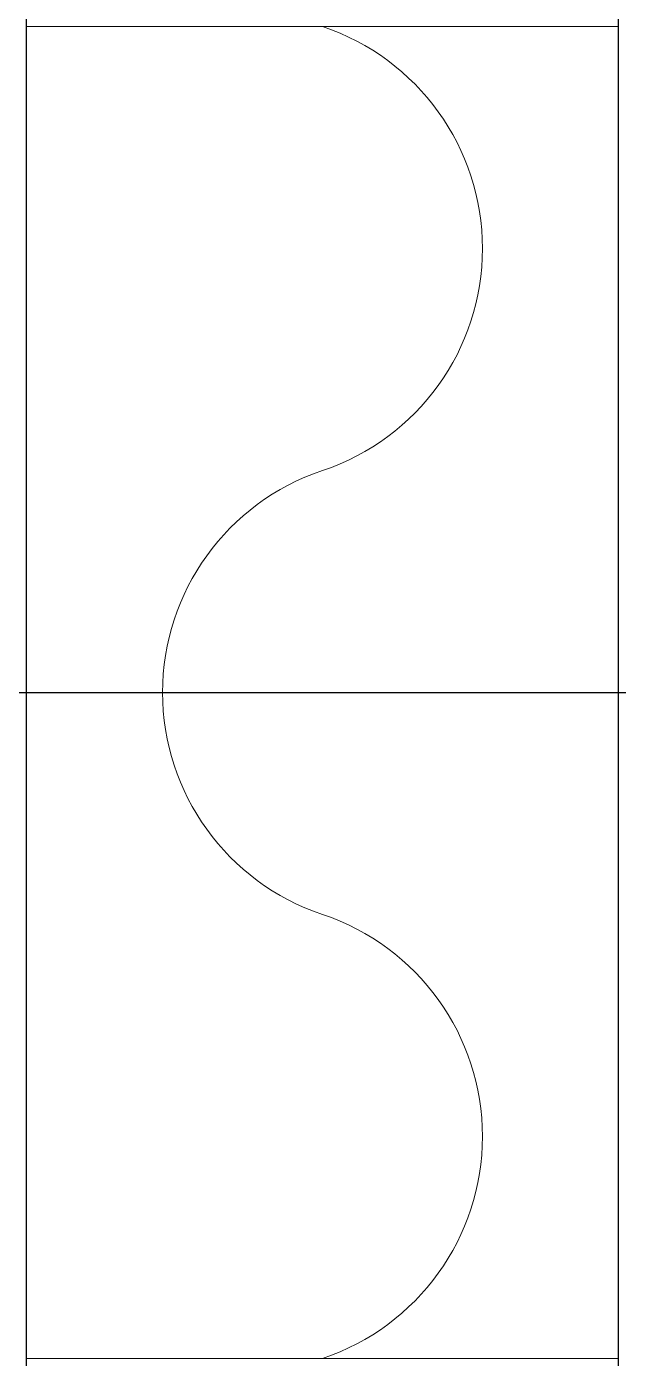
# Model space of a CAD drawing. Header units: metres. Extents: x 0 to 0.004, y 0 to 0.009.
import ezdxf

# ---------------------------------------------------------------- set-up
doc = ezdxf.new("R2010")
doc.units = ezdxf.units.M
doc.header["$PDMODE"] = 2
doc.layers.add('Level 10', color=7, linetype='Continuous')

# ---------------------------------------------------------------- blocks, each defined once
blk = doc.blocks.new('001053')
at = {"layer": 'Level 10', "color": 3, "linetype": 'Continuous', "lineweight": 0, "flags": 128}
blk.add_lwpolyline([(0.002, 0), (0.002, -0.009), (-0.002, -0.009), (-0.002, 0), (0.002, 0)], dxfattribs=at)
at = {"layer": 'Level 10', "color": 3, "linetype": 'Continuous', "lineweight": 13}
for centre, radius, start, end in [((-0.0005, -0.0015), 0.0015811388310588, 288.4349472222222, 71.56505000000001), ((0.0005, -0.0045), 0.0015811388320335, 108.43495, 251.5650527777778), ((-0.0005, -0.0075), 0.0015811388310588, 288.4349472222222, 71.56505000000001)]:
    blk.add_arc(centre, radius, start, end, dxfattribs=at)
blk = doc.blocks.new('CHEMICAL OR DIAPHRAGM SEAL')
at = {"color": 2, "linetype": 'Continuous', "lineweight": 13}
blk.add_blockref('001053', (0.002, 0.009), dxfattribs=at)

msp = doc.modelspace()

# ---------------------------------------------------------------- linework, layer by layer
for p in [(0, 0.0045), (0.004, 0.0045)]:
    msp.add_point(p)

# ---------------------------------------------------------------- block references
msp.add_blockref('CHEMICAL OR DIAPHRAGM SEAL', (0, 0))

doc.saveas('drawing.dxf')
